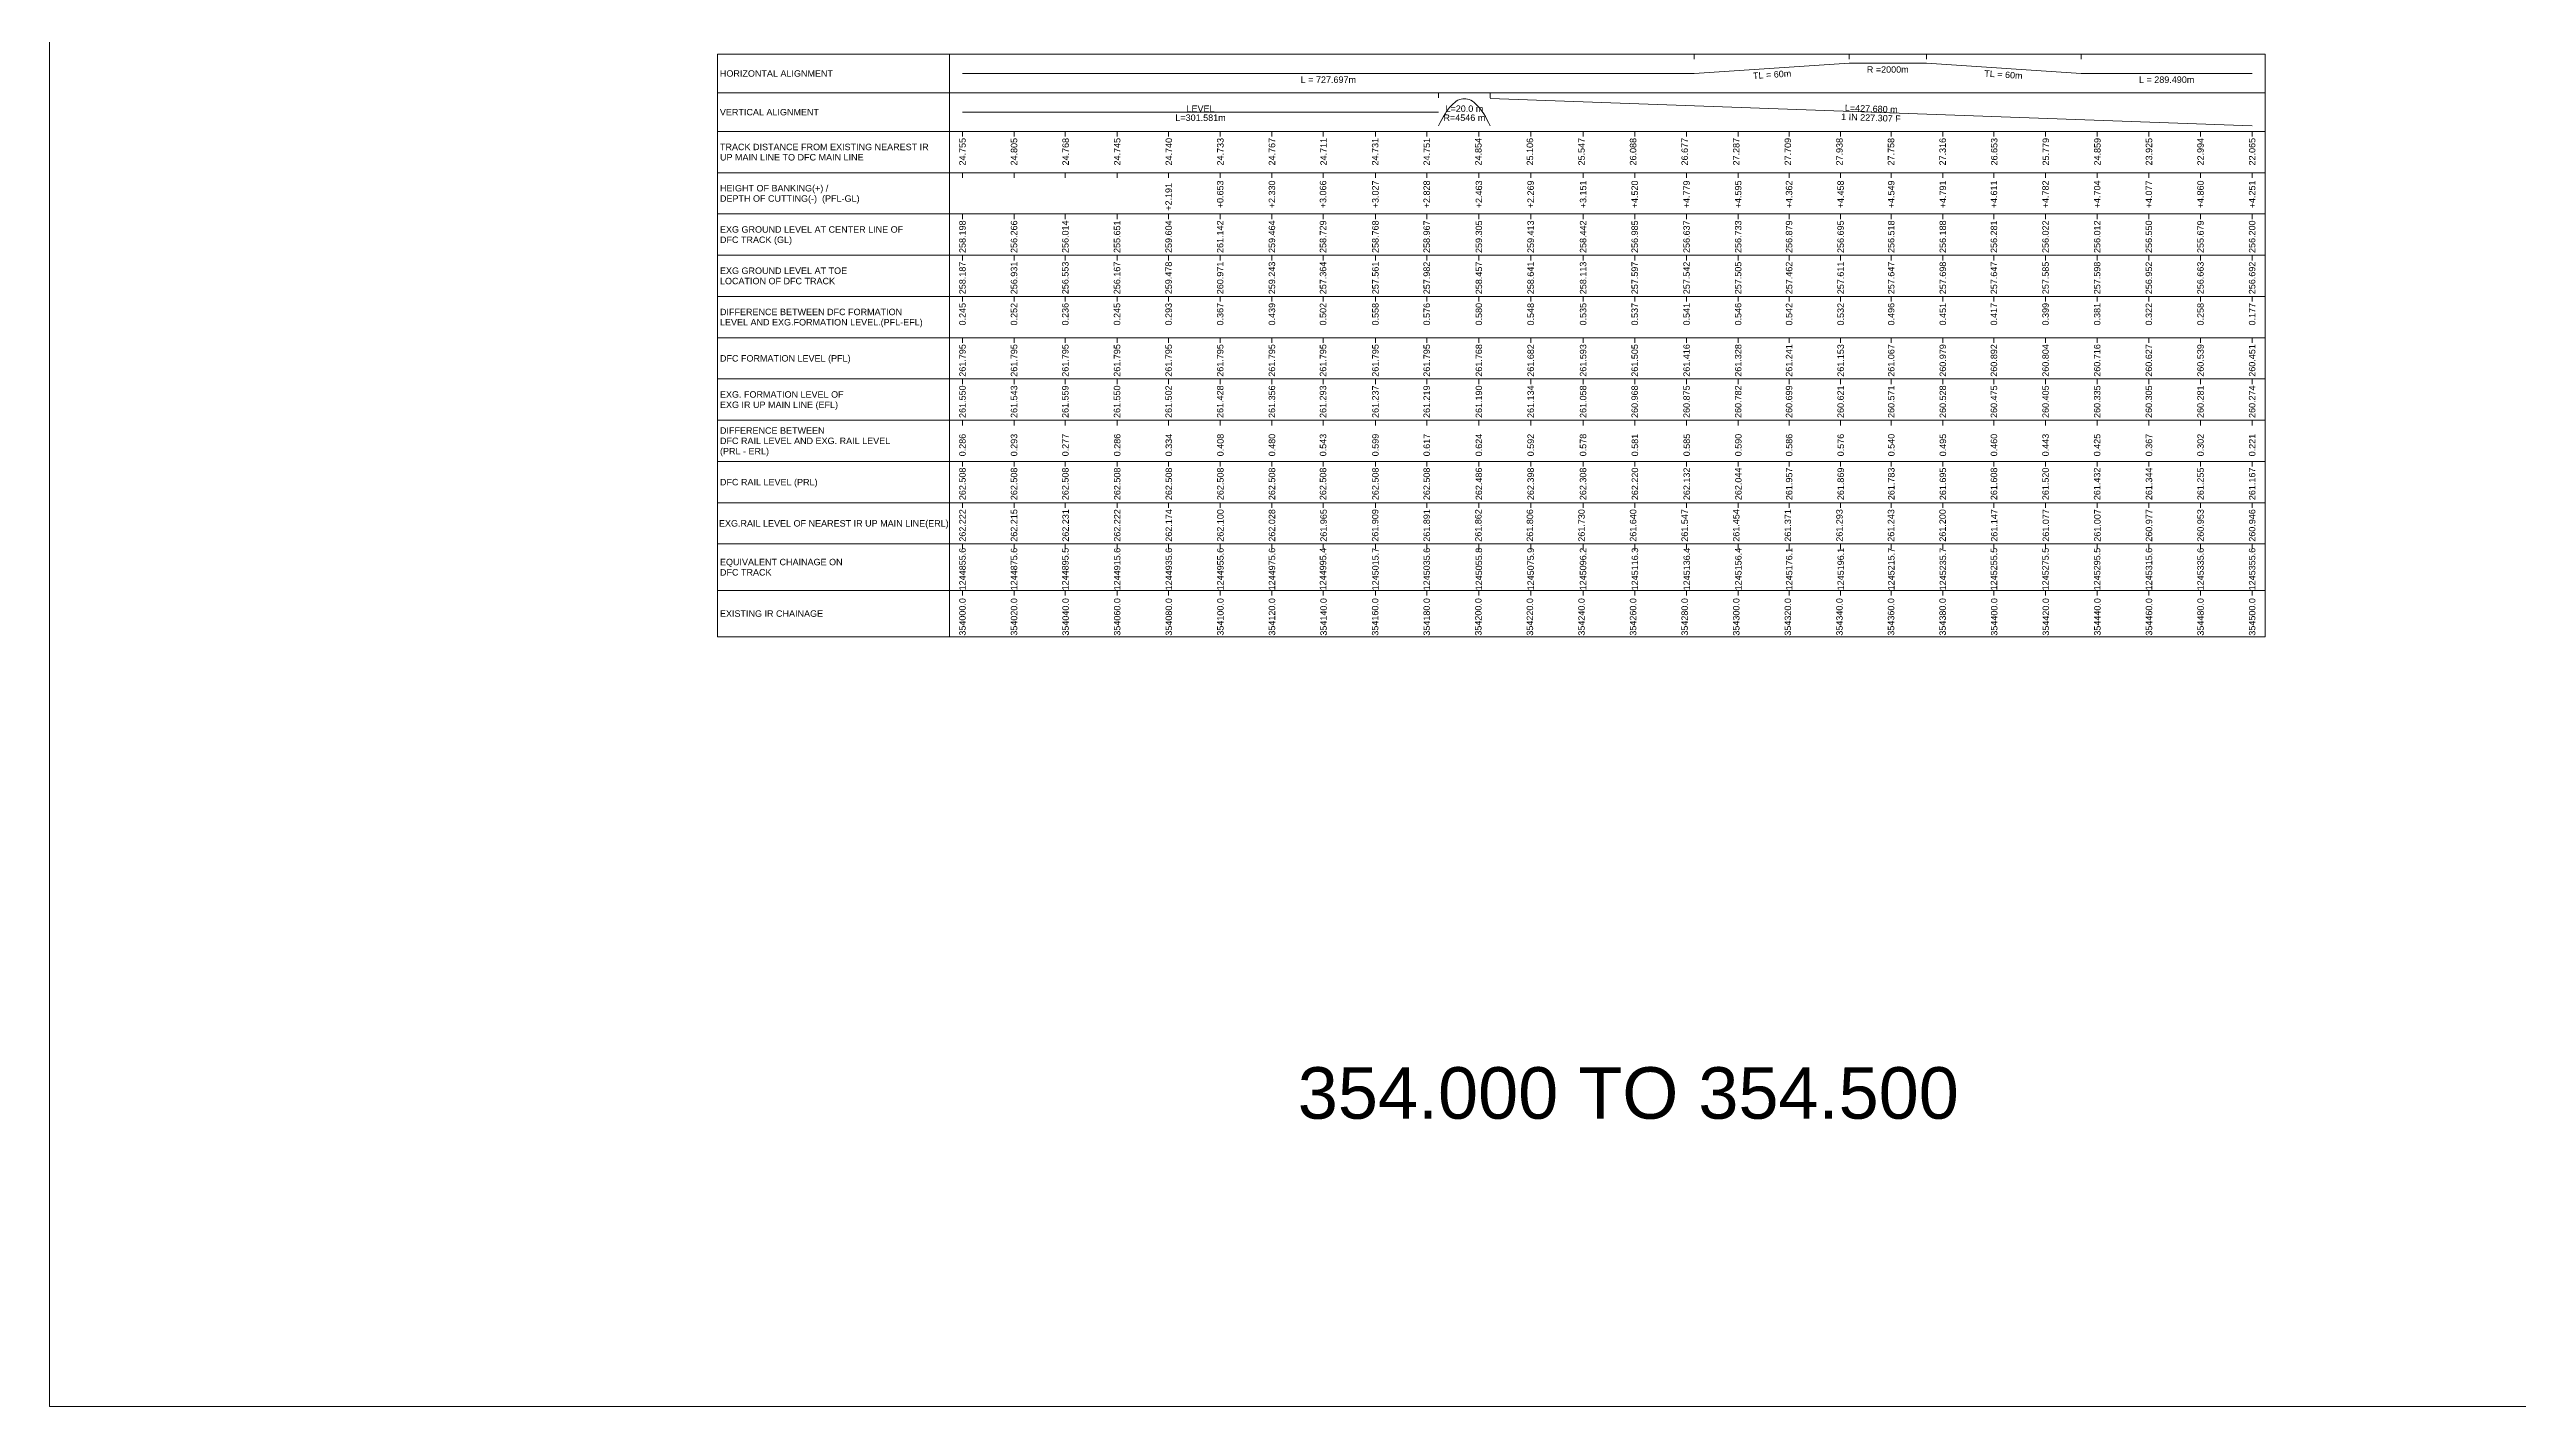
# Model space of a CAD drawing. Header units: feet. Extents: x 25646 to 32594, y -5530 to -4558.
# Drawn here: x 25646 to 26603, y -5530 to -5003 of the extents above; entities that cross this region are included whole.
import ezdxf
from ezdxf.enums import TextEntityAlignment as Align

# ---------------------------------------------------------------- set-up
doc = ezdxf.new("R2010")
doc.units = ezdxf.units.FT
doc.header["$MEASUREMENT"] = 0
doc.layers.get('0').update_dxf_attribs({"lineweight": 0})
for name, color, linetype, lineweight in [('LS CUT FILL', 10, 'Continuous', 0), ('LS DIFF. EXG.RL & PRO. RL', 10, 'Continuous', 0), ('LS DIFF. PFL & EFL', 10, 'Continuous', 0), ('LS EXG GL', 7, 'Continuous', 0), ('LS EXG IR CH', 7, 'Continuous', 0), ('LS EXG RL', 7, 'Continuous', 0), ('LS EXG. FL', 7, 'Continuous', 0), ('LS EXG. GL', 7, 'Continuous', 0), ('LS EXG. GL AT PRO. TOE', 7, 'Continuous', 0), ('LS EXG. IR CH', 7, 'Continuous', 0), ('LS EXG. RL', 7, 'Continuous', 0), ('LS FRAME', 7, 'Continuous', 0), ('LS HORIZONTAL ALIGNMENT', 10, 'Continuous', 0), ('LS PFL-EFL', 10, 'Continuous', 0), ('LS PRO FL', 10, 'Continuous', 0), ('LS PRO. CUT & FILL', 10, 'Continuous', 0), ('LS PRO. DFCC CH', 10, 'Continuous', 0), ('LS PRO. FL', 10, 'Continuous', 0), ('LS PRO. RL', 10, 'Continuous', 0), ('LS TICKS', 7, 'Continuous', 0), ('LS TRACK CENTER', 10, 'Continuous', 0), ("LS TRACK CENTER's", 10, 'Continuous', 0), ('LS VERTICAL ALIGNMENT', 10, 'Continuous', 0)]:
    doc.layers.add(name, color=color, linetype=linetype, lineweight=lineweight)
doc.layers.add('ref text', color=3, linetype='Continuous')
doc.styles.get("Standard").update_dxf_attribs({"font": 'arial.ttf'})
doc.styles.add('Style-Arial', font='arial.ttf')
doc.styles.add('StyleArial', font='arial.ttf')

msp = doc.modelspace()

# ---------------------------------------------------------------- linework, layer by layer
at = {"layer": 'LS FRAME'}
for points in [[(25995, -5231), (25905, -5231), (25905, -5005)], [(25905, -5005), (25995, -5005)], [(25995, -5020), (25905, -5020)], [(25995, -5035), (25905, -5035)], [(25995, -5051), (25905, -5051)], [(25905, -5051), (25995, -5051)], [(25995, -5067), (25905, -5067)], [(25905, -5067), (25995, -5067)], [(25995, -5083), (25905, -5083)], [(25905, -5083), (25995, -5083)], [(25995, -5099), (25905, -5099)], [(25995, -5115), (25905, -5115)], [(25905, -5115), (25995, -5115)], [(25995, -5131), (25905, -5131)], [(25905, -5131), (25995, -5131)], [(25995, -5147), (25905, -5147)], [(25905, -5147), (25995, -5147)], [(25995, -5163), (25905, -5163)], [(25905, -5163), (25995, -5163)], [(25995, -5179), (25905, -5179)], [(25995, -5195), (25905, -5195)], [(25995, -5213), (25905, -5213)]]:
    msp.add_lwpolyline(points, dxfattribs=at)
at = {"layer": 'LS FRAME', "flags": 128}
for points in [[(25995, -5020), (26504.99, -5020), (26504.99, -5005), (25995, -5005), (25995, -5020)], [(25995, -5035), (26504.99, -5035), (26504.99, -5020), (25995, -5020), (25995, -5035)], [(25995, -5051), (26504.99, -5051), (26504.99, -5035), (25995, -5035), (25995, -5051)], [(25995, -5067), (26504.99, -5067), (26504.99, -5051), (25995, -5051), (25995, -5067)], [(25995, -5083), (26504.99, -5083), (26504.99, -5067), (25995, -5067), (25995, -5083)], [(25995, -5099), (26504.99, -5099), (26504.99, -5083), (25995, -5083), (25995, -5099)], [(25995, -5115), (26504.99, -5115), (26504.99, -5099), (25995, -5099), (25995, -5115)], [(25995, -5131), (26504.99, -5131), (26504.99, -5115), (25995, -5115), (25995, -5131)], [(25995, -5147), (26504.99, -5147), (26504.99, -5131), (25995, -5131), (25995, -5147)], [(25995, -5163), (26504.99, -5163), (26504.99, -5147), (25995, -5147), (25995, -5163)], [(25995, -5179), (26504.99, -5179), (26504.99, -5163), (25995, -5163), (25995, -5179)], [(25995, -5195), (26504.99, -5195), (26504.99, -5179), (25995, -5179), (25995, -5195)], [(25995, -5213), (26504.99, -5213), (26504.99, -5195), (25995, -5195), (25995, -5213)], [(25995, -5231), (26504.99, -5231), (26504.99, -5213), (25995, -5213), (25995, -5231)]]:
    msp.add_lwpolyline(points, close=True, dxfattribs=at)
at = {"layer": 'LS HORIZONTAL ALIGNMENT', "flags": 128}
msp.add_lwpolyline([(26000, -5012.5), (26283.73, -5012.5), (26283.73, -5012.5), (26343.73, -5008.56), (26343.73, -5008.56), (26373.73, -5008.56), (26373.73, -5008.56), (26433.73, -5012.5), (26433.73, -5012.5), (26499.99, -5012.5)], dxfattribs=at)
at = {"layer": 'LS TICKS', "color": 7, "linetype": 'Continuous', "lineweight": 0, "flags": 128}
for points in [[(26283.73, -5007), (26283.73, -5005)], [(26343.73, -5007), (26343.73, -5005)], [(26373.73, -5007), (26373.73, -5005)], [(26433.73, -5007), (26433.73, -5005)], [(26184.6, -5022), (26184.6, -5020)], [(26204.6, -5022), (26204.6, -5020)], [(26000, -5037), (26000, -5035)], [(26020, -5037), (26020, -5035)], [(26039.89, -5037), (26039.89, -5035)], [(26059.94, -5037), (26059.94, -5035)], [(26079.93, -5037), (26079.93, -5035)], [(26099.93, -5037), (26099.93, -5035)], [(26119.98, -5037), (26119.98, -5035)], [(26139.8, -5037), (26139.8, -5035)], [(26160.09, -5037), (26160.09, -5035)], [(26179.99, -5037), (26179.99, -5035)], [(26200.21, -5037), (26200.21, -5035)], [(26220.3, -5037), (26220.3, -5035)], [(26240.62, -5037), (26240.62, -5035)], [(26260.63, -5037), (26260.63, -5035)], [(26280.74, -5037), (26280.74, -5035)], [(26300.75, -5037), (26300.75, -5035)], [(26320.47, -5037), (26320.47, -5035)], [(26340.47, -5037), (26340.47, -5035)], [(26360.07, -5037), (26360.07, -5035)], [(26380.07, -5037), (26380.07, -5035)], [(26399.89, -5037), (26399.89, -5035)], [(26419.91, -5037), (26419.91, -5035)], [(26439.92, -5037), (26439.92, -5035)], [(26459.94, -5037), (26459.94, -5035)], [(26479.97, -5037), (26479.97, -5035)], [(26499.99, -5037), (26499.99, -5035)], [(26000, -5053), (26000, -5051)], [(26020, -5053), (26020, -5051)], [(26039.89, -5053), (26039.89, -5051)], [(26059.94, -5053), (26059.94, -5051)], [(26079.93, -5053), (26079.93, -5051)], [(26099.93, -5053), (26099.93, -5051)], [(26119.98, -5053), (26119.98, -5051)], [(26139.8, -5053), (26139.8, -5051)], [(26160.09, -5053), (26160.09, -5051)], [(26179.99, -5053), (26179.99, -5051)], [(26200.21, -5053), (26200.21, -5051)], [(26220.3, -5053), (26220.3, -5051)], [(26240.62, -5053), (26240.62, -5051)], [(26260.63, -5053), (26260.63, -5051)], [(26280.74, -5053), (26280.74, -5051)], [(26300.75, -5053), (26300.75, -5051)], [(26320.47, -5053), (26320.47, -5051)], [(26340.47, -5053), (26340.47, -5051)], [(26360.07, -5053), (26360.07, -5051)], [(26380.07, -5053), (26380.07, -5051)], [(26399.89, -5053), (26399.89, -5051)], [(26419.91, -5053), (26419.91, -5051)], [(26439.92, -5053), (26439.92, -5051)], [(26459.94, -5053), (26459.94, -5051)], [(26479.97, -5053), (26479.97, -5051)], [(26499.99, -5053), (26499.99, -5051)], [(26000, -5069), (26000, -5067)], [(26020, -5069), (26020, -5067)], [(26039.89, -5069), (26039.89, -5067)], [(26059.94, -5069), (26059.94, -5067)], [(26079.93, -5069), (26079.93, -5067)], [(26099.93, -5069), (26099.93, -5067)], [(26119.98, -5069), (26119.98, -5067)], [(26139.8, -5069), (26139.8, -5067)], [(26160.09, -5069), (26160.09, -5067)], [(26179.99, -5069), (26179.99, -5067)], [(26200.21, -5069), (26200.21, -5067)], [(26220.3, -5069), (26220.3, -5067)], [(26240.62, -5069), (26240.62, -5067)], [(26260.63, -5069), (26260.63, -5067)], [(26280.74, -5069), (26280.74, -5067)], [(26300.75, -5069), (26300.75, -5067)], [(26320.47, -5069), (26320.47, -5067)], [(26340.47, -5069), (26340.47, -5067)], [(26360.07, -5069), (26360.07, -5067)], [(26380.07, -5069), (26380.07, -5067)], [(26399.89, -5069), (26399.89, -5067)], [(26419.91, -5069), (26419.91, -5067)], [(26439.92, -5069), (26439.92, -5067)], [(26459.94, -5069), (26459.94, -5067)], [(26479.97, -5069), (26479.97, -5067)], [(26499.99, -5069), (26499.99, -5067)], [(26000, -5085), (26000, -5083)], [(26020, -5085), (26020, -5083)], [(26039.89, -5085), (26039.89, -5083)], [(26059.94, -5085), (26059.94, -5083)], [(26079.93, -5085), (26079.93, -5083)], [(26099.93, -5085), (26099.93, -5083)], [(26119.98, -5085), (26119.98, -5083)], [(26139.8, -5085), (26139.8, -5083)], [(26160.09, -5085), (26160.09, -5083)], [(26179.99, -5085), (26179.99, -5083)], [(26200.21, -5085), (26200.21, -5083)], [(26220.3, -5085), (26220.3, -5083)], [(26240.62, -5085), (26240.62, -5083)], [(26260.63, -5085), (26260.63, -5083)], [(26280.74, -5085), (26280.74, -5083)], [(26300.75, -5085), (26300.75, -5083)], [(26320.47, -5085), (26320.47, -5083)], [(26340.47, -5085), (26340.47, -5083)], [(26360.07, -5085), (26360.07, -5083)], [(26380.07, -5085), (26380.07, -5083)], [(26399.89, -5085), (26399.89, -5083)], [(26419.91, -5085), (26419.91, -5083)], [(26439.92, -5085), (26439.92, -5083)], [(26459.94, -5085), (26459.94, -5083)], [(26479.97, -5085), (26479.97, -5083)], [(26499.99, -5085), (26499.99, -5083)], [(26000, -5101), (26000, -5099)], [(26020, -5101), (26020, -5099)], [(26039.89, -5101), (26039.89, -5099)], [(26059.94, -5101), (26059.94, -5099)], [(26079.93, -5101), (26079.93, -5099)], [(26099.93, -5101), (26099.93, -5099)], [(26119.98, -5101), (26119.98, -5099)], [(26139.8, -5101), (26139.8, -5099)], [(26160.09, -5101), (26160.09, -5099)], [(26179.99, -5101), (26179.99, -5099)], [(26200.21, -5101), (26200.21, -5099)], [(26220.3, -5101), (26220.3, -5099)], [(26240.62, -5101), (26240.62, -5099)], [(26260.63, -5101), (26260.63, -5099)], [(26280.74, -5101), (26280.74, -5099)], [(26300.75, -5101), (26300.75, -5099)], [(26320.47, -5101), (26320.47, -5099)], [(26340.47, -5101), (26340.47, -5099)], [(26360.07, -5101), (26360.07, -5099)], [(26380.07, -5101), (26380.07, -5099)], [(26399.89, -5101), (26399.89, -5099)], [(26419.91, -5101), (26419.91, -5099)], [(26439.92, -5101), (26439.92, -5099)], [(26459.94, -5101), (26459.94, -5099)], [(26479.97, -5101), (26479.97, -5099)], [(26499.99, -5101), (26499.99, -5099)], [(26000, -5117), (26000, -5115)], [(26020, -5117), (26020, -5115)], [(26039.89, -5117), (26039.89, -5115)], [(26059.94, -5117), (26059.94, -5115)], [(26079.93, -5117), (26079.93, -5115)], [(26099.93, -5117), (26099.93, -5115)], [(26119.98, -5117), (26119.98, -5115)], [(26139.8, -5117), (26139.8, -5115)], [(26160.09, -5117), (26160.09, -5115)], [(26179.99, -5117), (26179.99, -5115)], [(26200.21, -5117), (26200.21, -5115)], [(26220.3, -5117), (26220.3, -5115)], [(26240.62, -5117), (26240.62, -5115)], [(26260.63, -5117), (26260.63, -5115)], [(26280.74, -5117), (26280.74, -5115)], [(26300.75, -5117), (26300.75, -5115)], [(26320.47, -5117), (26320.47, -5115)], [(26340.47, -5117), (26340.47, -5115)], [(26360.07, -5117), (26360.07, -5115)], [(26380.07, -5117), (26380.07, -5115)], [(26399.89, -5117), (26399.89, -5115)], [(26419.91, -5117), (26419.91, -5115)], [(26439.92, -5117), (26439.92, -5115)], [(26459.94, -5117), (26459.94, -5115)], [(26479.97, -5117), (26479.97, -5115)], [(26499.99, -5117), (26499.99, -5115)], [(26000, -5133), (26000, -5131)], [(26020, -5133), (26020, -5131)], [(26039.89, -5133), (26039.89, -5131)], [(26059.94, -5133), (26059.94, -5131)], [(26079.93, -5133), (26079.93, -5131)], [(26099.93, -5133), (26099.93, -5131)], [(26119.98, -5133), (26119.98, -5131)], [(26139.8, -5133), (26139.8, -5131)], [(26160.09, -5133), (26160.09, -5131)], [(26179.99, -5133), (26179.99, -5131)], [(26200.21, -5133), (26200.21, -5131)], [(26220.3, -5133), (26220.3, -5131)], [(26240.62, -5133), (26240.62, -5131)], [(26260.63, -5133), (26260.63, -5131)], [(26280.74, -5133), (26280.74, -5131)], [(26300.75, -5133), (26300.75, -5131)], [(26320.47, -5133), (26320.47, -5131)], [(26340.47, -5133), (26340.47, -5131)], [(26360.07, -5133), (26360.07, -5131)], [(26380.07, -5133), (26380.07, -5131)], [(26399.89, -5133), (26399.89, -5131)], [(26419.91, -5133), (26419.91, -5131)], [(26439.92, -5133), (26439.92, -5131)], [(26459.94, -5133), (26459.94, -5131)], [(26479.97, -5133), (26479.97, -5131)], [(26499.99, -5133), (26499.99, -5131)], [(26000, -5149), (26000, -5147)], [(26020, -5149), (26020, -5147)], [(26039.89, -5149), (26039.89, -5147)], [(26059.94, -5149), (26059.94, -5147)], [(26079.93, -5149), (26079.93, -5147)], [(26099.93, -5149), (26099.93, -5147)], [(26119.98, -5149), (26119.98, -5147)], [(26139.8, -5149), (26139.8, -5147)], [(26160.09, -5149), (26160.09, -5147)], [(26179.99, -5149), (26179.99, -5147)], [(26200.21, -5149), (26200.21, -5147)], [(26220.3, -5149), (26220.3, -5147)], [(26240.62, -5149), (26240.62, -5147)], [(26260.63, -5149), (26260.63, -5147)], [(26280.74, -5149), (26280.74, -5147)], [(26300.75, -5149), (26300.75, -5147)], [(26320.47, -5149), (26320.47, -5147)], [(26340.47, -5149), (26340.47, -5147)], [(26360.07, -5149), (26360.07, -5147)], [(26380.07, -5149), (26380.07, -5147)], [(26399.89, -5149), (26399.89, -5147)], [(26419.91, -5149), (26419.91, -5147)], [(26439.92, -5149), (26439.92, -5147)], [(26459.94, -5149), (26459.94, -5147)], [(26479.97, -5149), (26479.97, -5147)], [(26499.99, -5149), (26499.99, -5147)], [(26000, -5165), (26000, -5163)], [(26020, -5165), (26020, -5163)], [(26039.89, -5165), (26039.89, -5163)], [(26059.94, -5165), (26059.94, -5163)], [(26079.93, -5165), (26079.93, -5163)], [(26099.93, -5165), (26099.93, -5163)], [(26119.98, -5165), (26119.98, -5163)], [(26139.8, -5165), (26139.8, -5163)], [(26160.09, -5165), (26160.09, -5163)], [(26179.99, -5165), (26179.99, -5163)], [(26200.21, -5165), (26200.21, -5163)], [(26220.3, -5165), (26220.3, -5163)], [(26240.62, -5165), (26240.62, -5163)], [(26260.63, -5165), (26260.63, -5163)], [(26280.74, -5165), (26280.74, -5163)], [(26300.75, -5165), (26300.75, -5163)], [(26320.47, -5165), (26320.47, -5163)], [(26340.47, -5165), (26340.47, -5163)], [(26360.07, -5165), (26360.07, -5163)], [(26380.07, -5165), (26380.07, -5163)], [(26399.89, -5165), (26399.89, -5163)], [(26419.91, -5165), (26419.91, -5163)], [(26439.92, -5165), (26439.92, -5163)], [(26459.94, -5165), (26459.94, -5163)], [(26479.97, -5165), (26479.97, -5163)], [(26499.99, -5165), (26499.99, -5163)], [(26000, -5181), (26000, -5179)], [(26020, -5181), (26020, -5179)], [(26039.89, -5181), (26039.89, -5179)], [(26059.94, -5181), (26059.94, -5179)], [(26079.93, -5181), (26079.93, -5179)], [(26099.93, -5181), (26099.93, -5179)], [(26119.98, -5181), (26119.98, -5179)], [(26139.8, -5181), (26139.8, -5179)], [(26160.09, -5181), (26160.09, -5179)], [(26179.99, -5181), (26179.99, -5179)], [(26200.21, -5181), (26200.21, -5179)], [(26220.3, -5181), (26220.3, -5179)], [(26240.62, -5181), (26240.62, -5179)], [(26260.63, -5181), (26260.63, -5179)], [(26280.74, -5181), (26280.74, -5179)], [(26300.75, -5181), (26300.75, -5179)], [(26320.47, -5181), (26320.47, -5179)], [(26340.47, -5181), (26340.47, -5179)], [(26360.07, -5181), (26360.07, -5179)], [(26380.07, -5181), (26380.07, -5179)], [(26399.89, -5181), (26399.89, -5179)], [(26419.91, -5181), (26419.91, -5179)], [(26439.92, -5181), (26439.92, -5179)], [(26459.94, -5181), (26459.94, -5179)], [(26479.97, -5181), (26479.97, -5179)], [(26499.99, -5181), (26499.99, -5179)], [(26000, -5197), (26000, -5195)], [(26020, -5197), (26020, -5195)], [(26039.89, -5197), (26039.89, -5195)], [(26059.94, -5197), (26059.94, -5195)], [(26079.93, -5197), (26079.93, -5195)], [(26099.93, -5197), (26099.93, -5195)], [(26119.98, -5197), (26119.98, -5195)], [(26139.8, -5197), (26139.8, -5195)], [(26160.09, -5197), (26160.09, -5195)], [(26179.99, -5197), (26179.99, -5195)], [(26200.21, -5197), (26200.21, -5195)], [(26220.3, -5197), (26220.3, -5195)], [(26240.62, -5197), (26240.62, -5195)], [(26260.63, -5197), (26260.63, -5195)], [(26280.74, -5197), (26280.74, -5195)], [(26300.75, -5197), (26300.75, -5195)], [(26320.47, -5197), (26320.47, -5195)], [(26340.47, -5197), (26340.47, -5195)], [(26360.07, -5197), (26360.07, -5195)], [(26380.07, -5197), (26380.07, -5195)], [(26399.89, -5197), (26399.89, -5195)], [(26419.91, -5197), (26419.91, -5195)], [(26439.92, -5197), (26439.92, -5195)], [(26459.94, -5197), (26459.94, -5195)], [(26479.97, -5197), (26479.97, -5195)], [(26499.99, -5197), (26499.99, -5195)], [(26000, -5215), (26000, -5213)], [(26020, -5215), (26020, -5213)], [(26039.89, -5215), (26039.89, -5213)], [(26059.94, -5215), (26059.94, -5213)], [(26079.93, -5215), (26079.93, -5213)], [(26099.93, -5215), (26099.93, -5213)], [(26119.98, -5215), (26119.98, -5213)], [(26139.8, -5215), (26139.8, -5213)], [(26160.09, -5215), (26160.09, -5213)], [(26179.99, -5215), (26179.99, -5213)], [(26200.21, -5215), (26200.21, -5213)], [(26220.3, -5215), (26220.3, -5213)], [(26240.62, -5215), (26240.62, -5213)], [(26260.63, -5215), (26260.63, -5213)], [(26280.74, -5215), (26280.74, -5213)], [(26300.75, -5215), (26300.75, -5213)], [(26320.47, -5215), (26320.47, -5213)], [(26340.47, -5215), (26340.47, -5213)], [(26360.07, -5215), (26360.07, -5213)], [(26380.07, -5215), (26380.07, -5213)], [(26399.89, -5215), (26399.89, -5213)], [(26419.91, -5215), (26419.91, -5213)], [(26439.92, -5215), (26439.92, -5213)], [(26459.94, -5215), (26459.94, -5213)], [(26479.97, -5215), (26479.97, -5213)], [(26499.99, -5215), (26499.99, -5213)]]:
    msp.add_lwpolyline(points, dxfattribs=at)
at = {"layer": 'LS VERTICAL ALIGNMENT', "flags": 128}
for points in [[(26184.6, -5032.75), (26185.22, -5031.48), (26185.85, -5030.29), (26186.47, -5029.18), (26187.1, -5028.16), (26187.72, -5027.21), (26188.35, -5026.35), (26188.97, -5025.57), (26189.6, -5024.87), (26190.22, -5024.26), (26190.85, -5023.73), (26191.47, -5023.28), (26192.1, -5022.91), (26192.72, -5022.62), (26193.35, -5022.41), (26193.97, -5022.29), (26195.22, -5022.29), (26195.85, -5022.41), (26196.47, -5022.62), (26197.1, -5022.91), (26197.72, -5023.28), (26198.35, -5023.73), (26198.97, -5024.26), (26199.6, -5024.87), (26200.22, -5025.57), (26200.85, -5026.35), (26201.47, -5027.21), (26202.1, -5028.16), (26202.72, -5029.18), (26203.35, -5030.29), (26203.97, -5031.48), (26204.6, -5032.75)], [(26204.6, -5022.25), (26499.99, -5032.75)], [(26000, -5027.5), (26184.6, -5027.5)]]:
    msp.add_lwpolyline(points, dxfattribs=at)

# ---------------------------------------------------------------- texts
at = {"layer": 'LS CUT FILL', "style": 'Style-Arial'}
for s, p in [('+0.653', (26099.93, -5054)), ('+2.330', (26119.98, -5054)), ('+3.066', (26139.8, -5054)), ('+3.027', (26160.09, -5054)), ('+2.828', (26179.99, -5054)), ('+2.463', (26200.21, -5054)), ('+2.269', (26220.3, -5054)), ('+3.151', (26240.62, -5054)), ('+4.520', (26260.63, -5054)), ('+4.779', (26280.74, -5054)), ('+4.595', (26300.75, -5054)), ('+4.362', (26320.47, -5054)), ('+4.458', (26340.47, -5054)), ('+4.549', (26360.07, -5054)), ('+4.791', (26380.07, -5054)), ('+4.611', (26399.89, -5054)), ('+4.782', (26419.91, -5054)), ('+4.704', (26439.92, -5054)), ('+4.077', (26459.94, -5054)), ('+4.860', (26479.97, -5054)), ('+4.251', (26499.99, -5054)), ('+2.191 ', (26079.93, -5054))]:
    msp.add_text(s, height=2.5, rotation=90, dxfattribs=at).set_placement(p, align=Align.MIDDLE_RIGHT)
at = {"layer": 'LS DIFF. EXG.RL & PRO. RL', "color": 10, "style": 'StyleArial'}
for s, p in [('DIFFERENCE BETWEEN ', (25906, -5151)), ('(PRL - ERL)', (25906, -5159)), ('DFC RAIL LEVEL AND EXG. RAIL LEVEL ', (25906, -5155))]:
    msp.add_text(s, height=2.5, rotation=0.00003, dxfattribs=at).set_placement(p, align=Align.MIDDLE_LEFT)
at = {"layer": 'LS DIFF. PFL & EFL', "color": 10, "style": 'StyleArial'}
for s, p in [('DIFFERENCE BETWEEN DFC FORMATION ', (25906, -5105)), ('LEVEL AND EXG.FORMATION LEVEL.(PFL-EFL)', (25906, -5109))]:
    msp.add_text(s, height=2.5, rotation=0.00003, dxfattribs=at).set_placement(p, align=Align.MIDDLE_LEFT)
at = {"layer": 'LS EXG GL', "style": 'Style-Arial'}
for s, p in [('258.198', (26000, -5069.5)), ('256.266', (26020, -5069.5)), ('256.014', (26039.89, -5069.5)), ('255.651', (26059.94, -5069.5)), ('259.604', (26079.93, -5069.5)), ('261.142', (26099.93, -5069.5)), ('259.464', (26119.98, -5069.5)), ('258.729', (26139.8, -5069.5)), ('258.768', (26160.09, -5069.5)), ('258.967', (26179.99, -5069.5)), ('259.305', (26200.21, -5069.5)), ('259.413', (26220.3, -5069.5)), ('258.442', (26240.62, -5069.5)), ('256.985', (26260.63, -5069.5)), ('256.637', (26280.74, -5069.5)), ('256.733', (26300.75, -5069.5)), ('256.879', (26320.47, -5069.5)), ('256.695', (26340.47, -5069.5)), ('256.518', (26360.07, -5069.5)), ('256.188', (26380.07, -5069.5)), ('256.281', (26399.89, -5069.5)), ('256.022', (26419.91, -5069.5)), ('256.012', (26439.92, -5069.5)), ('256.550', (26459.94, -5069.5)), ('255.679', (26479.97, -5069.5)), ('256.200', (26499.99, -5069.5))]:
    msp.add_text(s, height=2.5, rotation=90, dxfattribs=at).set_placement(p, align=Align.MIDDLE_RIGHT)
at = {"layer": 'LS EXG IR CH', "style": 'Style-Arial'}
for s, p in [('354000.0', (26000, -5216)), ('354020.0', (26020, -5216)), ('354040.0', (26040, -5216)), ('354060.0', (26060, -5216)), ('354080.0', (26080, -5216)), ('354100.0', (26100, -5216)), ('354120.0', (26120, -5216)), ('354140.0', (26140, -5216)), ('354160.0', (26160, -5216)), ('354180.0', (26180, -5216)), ('354200.0', (26200, -5216)), ('354220.0', (26220, -5216)), ('354240.0', (26240, -5216)), ('354260.0', (26260, -5216)), ('354280.0', (26280, -5216)), ('354300.0', (26300, -5216)), ('354320.0', (26320, -5216)), ('354340.0', (26340, -5216)), ('354360.0', (26360, -5216)), ('354380.0', (26380, -5216)), ('354400.0', (26400, -5216)), ('354420.0', (26420, -5216)), ('354440.0', (26440, -5216)), ('354460.0', (26460, -5216)), ('354480.0', (26480, -5216)), ('354500.0', (26500, -5216))]:
    msp.add_text(s, height=2.5, rotation=90, dxfattribs=at).set_placement(p, align=Align.MIDDLE_RIGHT)
at = {"layer": 'LS EXG RL', "style": 'Style-Arial'}
for s, p in [('262.222', (26000, -5181.5)), ('262.215', (26020, -5181.5)), ('262.231', (26040, -5181.5)), ('262.222', (26060, -5181.5)), ('262.174', (26080, -5181.5)), ('262.100', (26100, -5181.5)), ('262.028', (26120, -5181.5)), ('261.965', (26140, -5181.5)), ('261.909', (26160, -5181.5)), ('261.891', (26180, -5181.5)), ('261.862', (26200, -5181.5)), ('261.806', (26220, -5181.5)), ('261.730', (26240, -5181.5)), ('261.640', (26260, -5181.5)), ('261.547', (26280, -5181.5)), ('261.454', (26300, -5181.5)), ('261.371', (26320, -5181.5)), ('261.293', (26340, -5181.5)), ('261.243', (26360, -5181.5)), ('261.200', (26380, -5181.5)), ('261.147', (26400, -5181.5)), ('261.077', (26420, -5181.5)), ('261.007', (26440, -5181.5)), ('260.977', (26460, -5181.5)), ('260.953', (26480, -5181.5)), ('260.946', (26500, -5181.5))]:
    msp.add_text(s, height=2.5, rotation=90, dxfattribs=at).set_placement(p, align=Align.MIDDLE_RIGHT)
at = {"layer": 'LS EXG. FL', "style": 'StyleArial'}
for s, p in [('EXG. FORMATION LEVEL OF', (25906, -5137)), ('EXG IR UP MAIN LINE (EFL)', (25906, -5141))]:
    msp.add_text(s, height=2.5, rotation=0.00003, dxfattribs=at).set_placement(p, align=Align.MIDDLE_LEFT)
at = {"layer": 'LS EXG. FL'}
for s, p in [('261.550', (26000, -5133.5)), ('261.543', (26020, -5133.5)), ('261.559', (26039.88, -5133.5)), ('261.550', (26059.93, -5133.5)), ('261.502', (26079.93, -5133.5)), ('261.428', (26099.93, -5133.5)), ('261.356', (26119.98, -5133.5)), ('261.293', (26139.8, -5133.5)), ('261.237', (26160.09, -5133.5)), ('261.219', (26179.99, -5133.5)), ('261.190', (26200.21, -5133.5)), ('261.134', (26220.3, -5133.5)), ('261.058', (26240.62, -5133.5)), ('260.968', (26260.63, -5133.5)), ('260.875', (26280.74, -5133.5)), ('260.782', (26300.75, -5133.5)), ('260.699', (26320.47, -5133.5)), ('260.621', (26340.47, -5133.5)), ('260.571', (26360.07, -5133.5)), ('260.528', (26380.07, -5133.5)), ('260.475', (26399.89, -5133.5)), ('260.405', (26419.91, -5133.5)), ('260.335', (26439.92, -5133.5)), ('260.305', (26459.94, -5133.5)), ('260.281', (26479.97, -5133.5)), ('260.274', (26499.99, -5133.5))]:
    msp.add_text(s, height=2.5, rotation=90, dxfattribs=at).set_placement(p, align=Align.MIDDLE_RIGHT)
at = {"layer": 'LS EXG. GL', "color": 7, "style": 'StyleArial'}
for s, p in [('EXG GROUND LEVEL AT CENTER LINE OF ', (25906, -5073)), ('DFC TRACK (GL)', (25906, -5077))]:
    msp.add_text(s, height=2.5, rotation=0.00003, dxfattribs=at).set_placement(p, align=Align.MIDDLE_LEFT)
at = {"layer": 'LS EXG. GL AT PRO. TOE', "color": 7, "style": 'StyleArial'}
for s, p in [('EXG GROUND LEVEL AT TOE', (25906, -5089)), ('LOCATION OF DFC TRACK', (25906, -5093))]:
    msp.add_text(s, height=2.5, rotation=0.00003, dxfattribs=at).set_placement(p, align=Align.MIDDLE_LEFT)
at = {"layer": 'LS EXG. GL AT PRO. TOE'}
for s, p in [('258.187', (26000, -5085.5)), ('256.931', (26020, -5085.5)), ('256.553', (26039.88, -5085.5)), ('256.167', (26059.93, -5085.5)), ('259.478', (26079.93, -5085.5)), ('260.971', (26099.93, -5085.5)), ('259.243', (26119.98, -5085.5)), ('257.364', (26139.8, -5085.5)), ('257.561', (26160.09, -5085.5)), ('257.982', (26179.99, -5085.5)), ('258.457', (26200.21, -5085.5)), ('258.641', (26220.3, -5085.5)), ('258.113', (26240.62, -5085.5)), ('257.597', (26260.63, -5085.5)), ('257.542', (26280.74, -5085.5)), ('257.505', (26300.75, -5085.5)), ('257.462', (26320.47, -5085.5)), ('257.611', (26340.47, -5085.5)), ('257.647', (26360.07, -5085.5)), ('257.698', (26380.07, -5085.5)), ('257.647', (26399.89, -5085.5)), ('257.585', (26419.91, -5085.5)), ('257.598', (26439.92, -5085.5)), ('256.952', (26459.94, -5085.5)), ('256.663', (26479.97, -5085.5)), ('256.692', (26499.99, -5085.5))]:
    msp.add_text(s, height=2.5, rotation=90, dxfattribs=at).set_placement(p, align=Align.MIDDLE_RIGHT)
at = {"layer": 'LS EXG. IR CH', "style": 'StyleArial'}
msp.add_text('EXISTING IR CHAINAGE', height=2.5, rotation=0.00003, dxfattribs=at).set_placement((25906, -5222), align=Align.MIDDLE_LEFT)
at = {"layer": 'LS EXG. RL', "style": 'StyleArial'}
msp.add_text('EXG.RAIL LEVEL OF NEAREST IR UP MAIN LINE(ERL)', height=2.5, rotation=0.00003, dxfattribs=at).set_placement((25905.61, -5187), align=Align.MIDDLE_LEFT)
at = {"layer": 'LS HORIZONTAL ALIGNMENT', "style": 'StyleArial'}
msp.add_text('HORIZONTAL ALIGNMENT', height=2.5, rotation=0.00003, dxfattribs=at).set_placement((25905.97, -5012.5), align=Align.MIDDLE_LEFT)
at = {"layer": 'LS HORIZONTAL ALIGNMENT', "char_height": 2.5, "attachment_point": 5, "line_spacing_factor": 0.6, "style": 'Style-Arial'}
for s, insert in [('L = 727.697m', (26141.86, -5014.92)), ('R =2000m', (26358.73, -5010.98)), ('L = 289.490m', (26466.86, -5014.92))]:
    msp.add_mtext(s, dxfattribs=dict(at, insert=insert))
for insert, rotation in [((26313.89, -5012.94), 3.75465), ((26403.58, -5012.94), 356.24535)]:
    msp.add_mtext('TL = 60m', dxfattribs=dict(at, insert=insert, rotation=rotation))
at = {"layer": 'LS PFL-EFL'}
for s, p in [('0.245', (26000, -5101.5)), ('0.252', (26020, -5101.5)), ('0.236', (26039.88, -5101.5)), ('0.245', (26059.93, -5101.5)), ('0.293', (26079.93, -5101.5)), ('0.367', (26099.93, -5101.5)), ('0.439', (26119.98, -5101.5)), ('0.502', (26139.8, -5101.5)), ('0.558', (26160.09, -5101.5)), ('0.576', (26179.99, -5101.5)), ('0.580', (26200.21, -5101.5)), ('0.548', (26220.3, -5101.5)), ('0.535', (26240.62, -5101.5)), ('0.537', (26260.63, -5101.5)), ('0.541', (26280.74, -5101.5)), ('0.546', (26300.75, -5101.5)), ('0.542', (26320.47, -5101.5)), ('0.532', (26340.47, -5101.5)), ('0.496', (26360.07, -5101.5)), ('0.451', (26380.07, -5101.5)), ('0.417', (26399.89, -5101.5)), ('0.399', (26419.91, -5101.5)), ('0.381', (26439.92, -5101.5)), ('0.322', (26459.94, -5101.5)), ('0.258', (26479.97, -5101.5)), ('0.177', (26499.99, -5101.5))]:
    msp.add_text(s, height=2.5, rotation=90, dxfattribs=at).set_placement(p, align=Align.MIDDLE_RIGHT)
for s, p in [('0.286', (26001.25, -5161)), ('0.293', (26021.25, -5161)), ('0.277', (26041.15, -5161)), ('0.286', (26061.25, -5161)), ('0.334', (26081.25, -5161)), ('0.408', (26101.25, -5161)), ('0.480', (26121.25, -5161)), ('0.543', (26141.05, -5161)), ('0.599', (26161.35, -5161)), ('0.617', (26181.25, -5161)), ('0.624', (26201.45, -5161)), ('0.592', (26221.55, -5161)), ('0.578', (26241.85, -5161)), ('0.581', (26261.95, -5161)), ('0.585', (26282.05, -5161)), ('0.590', (26302.05, -5161)), ('0.586', (26321.75, -5161)), ('0.576', (26341.75, -5161)), ('0.540', (26361.35, -5161)), ('0.495', (26381.35, -5161)), ('0.460', (26401.15, -5161)), ('0.443', (26421.15, -5161)), ('0.425', (26441.15, -5161)), ('0.367', (26461.25, -5161)), ('0.302', (26481.25, -5161)), ('0.221', (26501.25, -5161))]:
    msp.add_text(s, height=2.5, rotation=90, dxfattribs=at).set_placement(p)
at = {"layer": 'LS PRO FL', "style": 'Style-Arial'}
for s, p in [('261.795', (26000, -5117.5)), ('261.795', (26020, -5117.5)), ('261.795', (26039.89, -5117.5)), ('261.795', (26059.94, -5117.5)), ('261.795', (26079.93, -5117.5)), ('261.795', (26099.93, -5117.5)), ('261.795', (26119.98, -5117.5)), ('261.795', (26139.8, -5117.5)), ('261.795', (26160.09, -5117.5)), ('261.795', (26179.99, -5117.5)), ('261.768', (26200.21, -5117.5)), ('261.682', (26220.3, -5117.5)), ('261.593', (26240.62, -5117.5)), ('261.505', (26260.63, -5117.5)), ('261.416', (26280.74, -5117.5)), ('261.328', (26300.75, -5117.5)), ('261.241', (26320.47, -5117.5)), ('261.153', (26340.47, -5117.5)), ('261.067', (26360.07, -5117.5)), ('260.979', (26380.07, -5117.5)), ('260.892', (26399.89, -5117.5)), ('260.804', (26419.91, -5117.5)), ('260.716', (26439.92, -5117.5)), ('260.627', (26459.94, -5117.5)), ('260.539', (26479.97, -5117.5)), ('260.451', (26499.99, -5117.5))]:
    msp.add_text(s, height=2.5, rotation=90, dxfattribs=at).set_placement(p, align=Align.MIDDLE_RIGHT)
at = {"layer": 'LS PRO. CUT & FILL', "color": 10, "style": 'StyleArial'}
for s, p in [('HEIGHT OF BANKING(+) /', (25906, -5057)), ('DEPTH OF CUTTING(-)  (PFL-GL)', (25906, -5061))]:
    msp.add_text(s, height=2.5, rotation=0.00003, dxfattribs=at).set_placement(p, align=Align.MIDDLE_LEFT)
at = {"layer": 'LS PRO. DFCC CH'}
for s, p in [('1244855.6', (26001.25, -5213)), ('1244875.6', (26021.25, -5213)), ('1244895.5', (26041.15, -5213)), ('1244915.6', (26061.25, -5213)), ('1244935.6', (26081.25, -5213)), ('1244955.6', (26101.25, -5213)), ('1244975.6', (26121.25, -5213)), ('1244995.4', (26141.05, -5213)), ('1245015.7', (26161.35, -5213)), ('1245035.6', (26181.25, -5213)), ('1245055.8', (26201.45, -5213)), ('1245075.9', (26221.55, -5213)), ('1245096.2', (26241.85, -5213)), ('1245116.3', (26261.95, -5213)), ('1245136.4', (26282.05, -5213)), ('1245156.4', (26302.05, -5213)), ('1245176.1', (26321.75, -5213)), ('1245196.1', (26341.75, -5213)), ('1245215.7', (26361.35, -5213)), ('1245235.7', (26381.35, -5213)), ('1245255.5', (26401.15, -5213)), ('1245275.5', (26421.15, -5213)), ('1245295.5', (26441.15, -5213)), ('1245315.6', (26461.25, -5213)), ('1245335.6', (26481.25, -5213)), ('1245355.6', (26501.25, -5213))]:
    msp.add_text(s, height=2.5, rotation=90, dxfattribs=at).set_placement(p)
at = {"layer": 'LS PRO. DFCC CH', "color": 10, "style": 'Style-Arial'}
for s, p in [('EQUIVALENT CHAINAGE ON ', (25906, -5202)), ('DFC TRACK', (25906, -5206))]:
    msp.add_text(s, height=2.5, rotation=0.00003, dxfattribs=at).set_placement(p, align=Align.MIDDLE_LEFT)
at = {"layer": 'LS PRO. FL', "color": 10, "style": 'StyleArial'}
msp.add_text('DFC FORMATION LEVEL (PFL) ', height=2.5, rotation=0.00003, dxfattribs=at).set_placement((25906, -5123), align=Align.MIDDLE_LEFT)
at = {"layer": 'LS PRO. RL'}
for s, p in [('262.508', (26001.25, -5178)), ('262.508', (26021.25, -5178)), ('262.508', (26041.15, -5178)), ('262.508', (26061.25, -5178)), ('262.508', (26081.25, -5178)), ('262.508', (26101.25, -5178)), ('262.508', (26121.25, -5178)), ('262.508', (26141.05, -5178)), ('262.508', (26161.35, -5178)), ('262.508', (26181.25, -5178)), ('262.486', (26201.45, -5178)), ('262.398', (26221.55, -5178)), ('262.308', (26241.85, -5178)), ('262.220', (26261.95, -5178)), ('262.132', (26282.05, -5178)), ('262.044', (26302.05, -5178)), ('261.957', (26321.75, -5178)), ('261.869', (26341.75, -5178)), ('261.783', (26361.35, -5178)), ('261.695', (26381.35, -5178)), ('261.608', (26401.15, -5178)), ('261.520', (26421.15, -5178)), ('261.432', (26441.15, -5178)), ('261.344', (26461.25, -5178)), ('261.255', (26481.25, -5178)), ('261.167', (26501.25, -5178))]:
    msp.add_text(s, height=2.5, rotation=90, dxfattribs=at).set_placement(p)
at = {"layer": 'LS PRO. RL', "color": 10, "style": 'StyleArial'}
msp.add_text('DFC RAIL LEVEL (PRL)', height=2.5, rotation=0.00003, dxfattribs=at).set_placement((25906, -5171), align=Align.MIDDLE_LEFT)
at = {"layer": 'LS TRACK CENTER', "style": 'Style-Arial'}
for s, p in [('24.755', (26000, -5037.5)), ('24.805', (26020, -5037.5)), ('24.768', (26040, -5037.5)), ('24.745', (26060, -5037.5)), ('24.740', (26080, -5037.5)), ('24.733', (26100, -5037.5)), ('24.767', (26120, -5037.5)), ('24.711', (26140, -5037.5)), ('24.731', (26160, -5037.5)), ('24.751', (26180, -5037.5)), ('24.854', (26200, -5037.5)), ('25.106', (26220, -5037.5)), ('25.547', (26240, -5037.5)), ('26.088', (26260, -5037.5)), ('26.677', (26280, -5037.5)), ('27.287', (26300, -5037.5)), ('27.709', (26320, -5037.5)), ('27.938', (26340, -5037.5)), ('27.758', (26360, -5037.5)), ('27.316', (26380, -5037.5)), ('26.653', (26400, -5037.5)), ('25.779', (26420, -5037.5)), ('24.859', (26440, -5037.5)), ('23.925', (26460, -5037.5)), ('22.994', (26480, -5037.5)), ('22.065', (26500, -5037.5))]:
    msp.add_text(s, height=2.5, rotation=90, dxfattribs=at).set_placement(p, align=Align.MIDDLE_RIGHT)
at = {"layer": "LS TRACK CENTER's", "color": 10, "style": 'StyleArial'}
for s, p in [('TRACK DISTANCE FROM EXISTING NEAREST IR ', (25906, -5041)), ('UP MAIN LINE TO DFC MAIN LINE', (25906, -5045))]:
    msp.add_text(s, height=2.5, rotation=0.00003, dxfattribs=at).set_placement(p, align=Align.MIDDLE_LEFT)
at = {"layer": 'LS VERTICAL ALIGNMENT', "style": 'StyleArial'}
msp.add_text('VERTICAL ALIGNMENT', height=2.5, rotation=0.00003, dxfattribs=at).set_placement((25905.97, -5027.5), align=Align.MIDDLE_LEFT)
at = {"layer": 'LS VERTICAL ALIGNMENT', "char_height": 2.5, "attachment_point": 5, "line_spacing_factor": 0.84, "style": 'Style-Arial'}
for s, insert in [('LEVEL\\PL=301.581m', (26092.3, -5027.92)), ('L=20.0 m\\PR=4546 m', (26194.6, -5027.92))]:
    msp.add_mtext(s, dxfattribs=dict(at, insert=insert))
at = {"layer": 'LS VERTICAL ALIGNMENT', "insert": (26352.28, -5027.92), "char_height": 2.5, "attachment_point": 5, "rotation": 357.96422, "line_spacing_factor": 0.84, "style": 'Style-Arial'}
msp.add_mtext('L=427.680 m\\P1 IN 227.307 F', dxfattribs=at)
at = {"layer": 'ref text', "color": 3, "insert": (26130, -5418.23), "char_height": 20, "width": 256.3165, "attachment_point": 7, "bg_fill": 3, "box_fill_scale": 1.5, "bg_fill_color": 256, "bg_fill_transparency": 0}
msp.add_mtext('354.000 TO 354.500', dxfattribs=at)

# ---------------------------------------------------------------- next in the draw order: linework, layer by layer
at = {"color": 3}
msp.add_lwpolyline([(25646.02, -4557.86), (32593.71, -4557.86), (32593.71, -5529.62), (25646.02, -5529.62)], close=True, dxfattribs=at)

doc.saveas('drawing.dxf')
